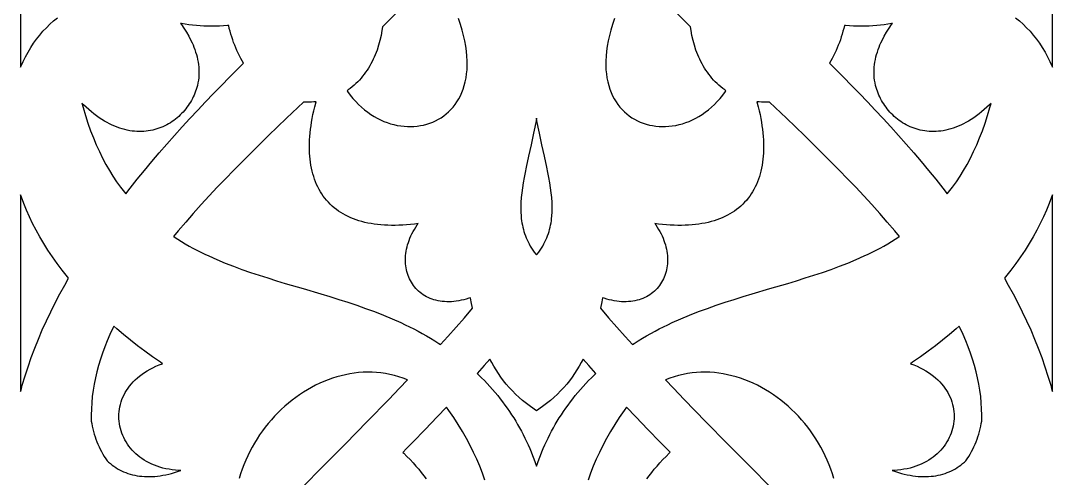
# Model space of a CAD drawing. Extents: x -340 to 340, y -265 to 265.
# Drawn here: x -290 to -230.4, y 18.9 to 45.4 of the extents above; entities that cross this region are included whole.
import ezdxf

# ---------------------------------------------------------------- set-up
doc = ezdxf.new("R2010")
doc.units = 0
doc.layers.add('LAYER_1', color=18, linetype='CONTINUOUS')

msp = doc.modelspace()

# ---------------------------------------------------------------- linework, layer by layer
at = {"layer": 'LAYER_1'}
for points in [[(-290.021, 54.059), (-290.022, 42.713), (-290.007, 42.749), (-289.88, 43.035), (-289.743, 43.313), (-289.596, 43.582), (-289.441, 43.843), (-289.276, 44.093), (-289.103, 44.334), (-288.921, 44.565), (-288.732, 44.786), (-288.534, 44.997), (-288.329, 45.196), (-288.116, 45.385), (-287.897, 45.562)], [(-232.547, 45.561), (-232.327, 45.384), (-232.114, 45.196), (-231.909, 44.996), (-231.712, 44.786), (-231.522, 44.565), (-231.34, 44.334), (-231.167, 44.093), (-231.003, 43.842), (-230.847, 43.582), (-230.7, 43.313), (-230.563, 43.035), (-230.436, 42.748), (-230.422, 42.713), (-230.422, 54.06)], [(-268.309, 45.848), (-269.119, 45.052), (-269.147, 44.836), (-269.199, 44.549), (-269.263, 44.264), (-269.341, 43.983), (-269.432, 43.706), (-269.483, 43.568), (-269.538, 43.433), (-269.595, 43.299), (-269.656, 43.167), (-269.72, 43.036), (-269.788, 42.908), (-269.859, 42.782), (-269.933, 42.658), (-270.011, 42.536), (-270.092, 42.417), (-270.177, 42.301), (-270.266, 42.187), (-270.357, 42.077), (-270.453, 41.969), (-270.551, 41.865), (-270.654, 41.764), (-270.76, 41.667), (-270.869, 41.573), (-270.982, 41.483), (-271.098, 41.398), (-271.165, 41.352), (-271.132, 41.302), (-270.982, 41.098), (-270.826, 40.906), (-270.664, 40.724), (-270.498, 40.554), (-270.327, 40.394), (-270.153, 40.246), (-269.974, 40.109), (-269.792, 39.982), (-269.607, 39.866), (-269.419, 39.761), (-269.229, 39.666), (-269.038, 39.582), (-268.845, 39.508), (-268.651, 39.445), (-268.456, 39.392), (-268.261, 39.349), (-268.067, 39.317), (-267.873, 39.294), (-267.68, 39.282), (-267.488, 39.28), (-267.299, 39.288), (-267.111, 39.305), (-266.926, 39.333), (-266.744, 39.37), (-266.565, 39.417), (-266.39, 39.473), (-266.219, 39.539), (-266.053, 39.615), (-265.891, 39.7), (-265.735, 39.794), (-265.584, 39.897), (-265.439, 40.01), (-265.3, 40.132), (-265.168, 40.264), (-265.043, 40.404), (-264.925, 40.554), (-264.815, 40.713), (-264.713, 40.882), (-264.619, 41.06), (-264.534, 41.247), (-264.459, 41.444), (-264.393, 41.65), (-264.337, 41.865), (-264.291, 42.09), (-264.257, 42.324), (-264.234, 42.568), (-264.223, 42.821), (-264.225, 43.084), (-264.239, 43.356), (-264.266, 43.638), (-264.308, 43.929), (-264.363, 44.229), (-264.433, 44.539), (-264.518, 44.857), (-264.619, 45.185), (-264.736, 45.522)], [(-255.707, 45.522), (-255.824, 45.185), (-255.925, 44.857), (-256.01, 44.539), (-256.08, 44.229), (-256.136, 43.929), (-256.177, 43.638), (-256.205, 43.356), (-256.219, 43.084), (-256.22, 42.821), (-256.209, 42.568), (-256.186, 42.324), (-256.152, 42.09), (-256.107, 41.865), (-256.051, 41.65), (-255.985, 41.444), (-255.909, 41.247), (-255.824, 41.06), (-255.731, 40.882), (-255.628, 40.713), (-255.518, 40.554), (-255.4, 40.404), (-255.275, 40.264), (-255.143, 40.132), (-255.004, 40.01), (-254.859, 39.897), (-254.709, 39.794), (-254.552, 39.7), (-254.391, 39.615), (-254.224, 39.539), (-254.053, 39.473), (-253.878, 39.417), (-253.7, 39.37), (-253.518, 39.333), (-253.333, 39.305), (-253.145, 39.288), (-252.955, 39.28), (-252.764, 39.282), (-252.571, 39.294), (-252.377, 39.317), (-252.182, 39.349), (-251.987, 39.392), (-251.793, 39.445), (-251.599, 39.508), (-251.406, 39.582), (-251.214, 39.666), (-251.024, 39.761), (-250.837, 39.866), (-250.652, 39.982), (-250.47, 40.109), (-250.291, 40.246), (-250.116, 40.394), (-249.945, 40.554), (-249.779, 40.724), (-249.618, 40.906), (-249.462, 41.098), (-249.312, 41.302), (-249.279, 41.352), (-249.346, 41.398), (-249.462, 41.483), (-249.575, 41.573), (-249.684, 41.667), (-249.79, 41.764), (-249.892, 41.865), (-249.991, 41.969), (-250.086, 42.077), (-250.178, 42.187), (-250.266, 42.301), (-250.351, 42.417), (-250.432, 42.536), (-250.51, 42.658), (-250.585, 42.782), (-250.656, 42.908), (-250.723, 43.036), (-250.788, 43.167), (-250.849, 43.299), (-250.906, 43.433), (-250.96, 43.568), (-251.011, 43.706), (-251.102, 43.983), (-251.18, 44.264), (-251.245, 44.549), (-251.296, 44.836), (-251.325, 45.052), (-252.135, 45.848)], [(-273.785, 18.389), (-272.52, 19.669), (-271.257, 20.945), (-270, 22.223), (-268.75, 23.508), (-268.128, 24.155), (-267.67, 24.638), (-267.919, 24.734), (-268.175, 24.819), (-268.432, 24.892), (-268.689, 24.953), (-268.947, 25.002), (-269.206, 25.04), (-269.464, 25.065), (-269.723, 25.08), (-269.981, 25.083), (-270.239, 25.075), (-270.496, 25.057), (-270.753, 25.028), (-271.008, 24.989), (-271.262, 24.939), (-271.514, 24.88), (-271.765, 24.811), (-272.014, 24.732), (-272.26, 24.644), (-272.504, 24.547), (-272.746, 24.441), (-272.984, 24.326), (-273.22, 24.202), (-273.452, 24.07), (-273.68, 23.93), (-273.905, 23.781), (-274.125, 23.626), (-274.341, 23.462), (-274.553, 23.291), (-274.76, 23.113), (-274.962, 22.928), (-275.158, 22.737), (-275.349, 22.539), (-275.535, 22.334), (-275.714, 22.124), (-275.887, 21.908), (-276.054, 21.686), (-276.214, 21.458), (-276.367, 21.226), (-276.513, 20.988), (-276.652, 20.746), (-276.783, 20.499), (-276.906, 20.248), (-277.022, 19.992), (-277.129, 19.733), (-277.228, 19.47), (-277.318, 19.203), (-277.399, 18.933)], [(-243.045, 18.933), (-243.126, 19.203), (-243.216, 19.47), (-243.315, 19.733), (-243.422, 19.992), (-243.537, 20.248), (-243.661, 20.499), (-243.792, 20.746), (-243.931, 20.988), (-244.077, 21.226), (-244.23, 21.458), (-244.39, 21.686), (-244.557, 21.908), (-244.73, 22.124), (-244.909, 22.334), (-245.094, 22.539), (-245.285, 22.737), (-245.482, 22.928), (-245.684, 23.113), (-245.891, 23.291), (-246.102, 23.462), (-246.318, 23.626), (-246.539, 23.781), (-246.763, 23.93), (-246.992, 24.07), (-247.224, 24.202), (-247.459, 24.326), (-247.698, 24.441), (-247.939, 24.547), (-248.183, 24.644), (-248.43, 24.732), (-248.678, 24.811), (-248.929, 24.88), (-249.182, 24.939), (-249.435, 24.989), (-249.691, 25.028), (-249.947, 25.057), (-250.204, 25.075), (-250.462, 25.083), (-250.721, 25.08), (-250.979, 25.065), (-251.238, 25.04), (-251.496, 25.002), (-251.754, 24.953), (-252.012, 24.892), (-252.269, 24.819), (-252.524, 24.734), (-252.774, 24.638), (-252.315, 24.155), (-251.694, 23.508), (-250.444, 22.222), (-249.187, 20.944), (-247.925, 19.668), (-246.659, 18.389)], [(-263.208, 18.84), (-263.348, 19.242), (-263.501, 19.644), (-263.67, 20.046), (-263.853, 20.449), (-264.051, 20.852), (-264.265, 21.254), (-264.494, 21.657), (-264.739, 22.059), (-265, 22.461), (-265.277, 22.862), (-265.429, 23.069), (-265.956, 22.507), (-266.656, 21.766), (-267.366, 21.028), (-267.724, 20.664), (-267.939, 20.449), (-267.892, 20.404), (-267.706, 20.216), (-267.526, 20.029), (-267.353, 19.842), (-267.188, 19.655), (-267.028, 19.468), (-266.876, 19.282), (-266.73, 19.095), (-266.591, 18.91)], [(-253.852, 18.91), (-253.713, 19.095), (-253.568, 19.282), (-253.415, 19.468), (-253.256, 19.655), (-253.09, 19.842), (-252.917, 20.029), (-252.738, 20.216), (-252.551, 20.404), (-252.505, 20.45), (-252.719, 20.664), (-253.077, 21.028), (-253.787, 21.766), (-254.487, 22.507), (-255.014, 23.069), (-255.166, 22.862), (-255.443, 22.461), (-255.704, 22.059), (-255.949, 21.657), (-256.178, 21.254), (-256.392, 20.852), (-256.591, 20.449), (-256.774, 20.046), (-256.942, 19.644), (-257.096, 19.242), (-257.235, 18.84)]]:
    msp.add_lwpolyline(points, dxfattribs=at)
for points in [[(-286.135, 39.474), (-285.981, 39.041), (-285.82, 38.622), (-285.651, 38.219), (-285.473, 37.831), (-285.288, 37.456), (-285.096, 37.096), (-284.896, 36.749), (-284.689, 36.415), (-284.475, 36.093), (-284.254, 35.784), (-284.027, 35.487), (-283.95, 35.393), (-283.7, 35.715), (-283.289, 36.233), (-282.87, 36.746), (-282.446, 37.256), (-282.016, 37.762), (-281.58, 38.264), (-281.14, 38.762), (-280.695, 39.256), (-280.246, 39.745), (-279.793, 40.231), (-279.338, 40.712), (-278.88, 41.189), (-278.419, 41.662), (-277.957, 42.13), (-277.494, 42.594), (-277.144, 42.94), (-277.227, 43.081), (-277.307, 43.224), (-277.383, 43.37), (-277.456, 43.519), (-277.526, 43.67), (-277.593, 43.824), (-277.656, 43.979), (-277.716, 44.137), (-277.773, 44.297), (-277.826, 44.458), (-277.877, 44.622), (-277.923, 44.787), (-277.967, 44.954), (-278.004, 45.118), (-278.063, 45.113), (-278.295, 45.098), (-278.525, 45.088), (-278.754, 45.082), (-278.981, 45.082), (-279.206, 45.085), (-279.43, 45.093), (-279.652, 45.105), (-279.872, 45.122), (-280.09, 45.143), (-280.307, 45.169), (-280.522, 45.198), (-280.735, 45.232), (-280.79, 45.242), (-280.737, 45.172), (-280.59, 44.965), (-280.447, 44.742), (-280.31, 44.506), (-280.182, 44.258), (-280.121, 44.128), (-280.064, 43.996), (-280.009, 43.862), (-279.959, 43.726), (-279.912, 43.587), (-279.87, 43.446), (-279.832, 43.303), (-279.799, 43.158), (-279.771, 43.011), (-279.749, 42.863), (-279.732, 42.714), (-279.722, 42.563), (-279.719, 42.412), (-279.723, 42.259), (-279.733, 42.106), (-279.752, 41.953), (-279.778, 41.8), (-279.813, 41.648), (-279.843, 41.537), (-279.877, 41.427), (-279.915, 41.318), (-279.956, 41.211), (-280.001, 41.104), (-280.05, 40.999), (-280.102, 40.894), (-280.157, 40.792), (-280.216, 40.69), (-280.279, 40.591), (-280.344, 40.493), (-280.413, 40.397), (-280.485, 40.303), (-280.56, 40.212), (-280.638, 40.122), (-280.72, 40.035), (-280.804, 39.951), (-280.891, 39.869), (-280.981, 39.79), (-281.074, 39.713), (-281.17, 39.64), (-281.269, 39.57), (-281.37, 39.503), (-281.474, 39.44), (-281.58, 39.38), (-281.689, 39.324), (-281.801, 39.272), (-281.915, 39.224), (-282.031, 39.18), (-282.149, 39.14), (-282.27, 39.105), (-282.393, 39.074), (-282.518, 39.047), (-282.645, 39.026), (-282.774, 39.01), (-282.904, 38.998), (-283.037, 38.992), (-283.171, 38.991), (-283.307, 38.996), (-283.444, 39.006), (-283.583, 39.021), (-283.723, 39.043), (-283.864, 39.07), (-284.006, 39.104), (-284.15, 39.144), (-284.295, 39.189), (-284.44, 39.241), (-284.587, 39.3), (-284.734, 39.365), (-284.882, 39.437), (-285.031, 39.515), (-285.181, 39.601), (-285.331, 39.693), (-285.481, 39.792), (-285.633, 39.899), (-285.784, 40.012), (-285.936, 40.133), (-286.089, 40.262), (-286.242, 40.398), (-286.395, 40.542), (-286.478, 40.624), (-286.416, 40.389), (-286.279, 39.924)], [(-234.97, 37.831), (-234.793, 38.219), (-234.623, 38.622), (-234.462, 39.041), (-234.309, 39.474), (-234.164, 39.924), (-234.028, 40.389), (-233.966, 40.623), (-234.049, 40.542), (-234.202, 40.398), (-234.354, 40.262), (-234.507, 40.133), (-234.659, 40.012), (-234.81, 39.898), (-234.962, 39.792), (-235.112, 39.693), (-235.262, 39.6), (-235.412, 39.515), (-235.561, 39.437), (-235.709, 39.365), (-235.856, 39.3), (-236.003, 39.241), (-236.149, 39.189), (-236.293, 39.143), (-236.437, 39.104), (-236.579, 39.07), (-236.721, 39.043), (-236.861, 39.021), (-236.999, 39.005), (-237.137, 38.995), (-237.272, 38.991), (-237.406, 38.992), (-237.539, 38.998), (-237.67, 39.009), (-237.798, 39.026), (-237.925, 39.047), (-238.05, 39.073), (-238.173, 39.104), (-238.294, 39.14), (-238.412, 39.18), (-238.529, 39.224), (-238.643, 39.272), (-238.754, 39.324), (-238.863, 39.38), (-238.97, 39.44), (-239.073, 39.503), (-239.175, 39.57), (-239.273, 39.64), (-239.369, 39.713), (-239.462, 39.789), (-239.552, 39.869), (-239.639, 39.95), (-239.724, 40.035), (-239.805, 40.122), (-239.883, 40.212), (-239.958, 40.303), (-240.031, 40.397), (-240.099, 40.493), (-240.165, 40.591), (-240.227, 40.69), (-240.286, 40.792), (-240.342, 40.894), (-240.394, 40.999), (-240.442, 41.104), (-240.487, 41.211), (-240.528, 41.318), (-240.566, 41.427), (-240.6, 41.537), (-240.63, 41.648), (-240.665, 41.8), (-240.691, 41.953), (-240.71, 42.106), (-240.721, 42.259), (-240.724, 42.412), (-240.721, 42.563), (-240.711, 42.714), (-240.695, 42.863), (-240.672, 43.011), (-240.645, 43.158), (-240.612, 43.303), (-240.574, 43.446), (-240.531, 43.587), (-240.485, 43.726), (-240.434, 43.863), (-240.38, 43.997), (-240.322, 44.129), (-240.261, 44.259), (-240.133, 44.507), (-239.996, 44.743), (-239.853, 44.965), (-239.707, 45.173), (-239.654, 45.241), (-239.708, 45.232), (-239.921, 45.198), (-240.136, 45.168), (-240.353, 45.143), (-240.571, 45.122), (-240.791, 45.105), (-241.013, 45.093), (-241.237, 45.085), (-241.462, 45.081), (-241.689, 45.082), (-241.918, 45.088), (-242.148, 45.098), (-242.38, 45.113), (-242.439, 45.118), (-242.476, 44.955), (-242.52, 44.787), (-242.567, 44.622), (-242.617, 44.459), (-242.67, 44.297), (-242.727, 44.137), (-242.787, 43.98), (-242.85, 43.824), (-242.917, 43.67), (-242.987, 43.519), (-243.06, 43.37), (-243.137, 43.224), (-243.216, 43.081), (-243.299, 42.94), (-242.949, 42.594), (-242.486, 42.13), (-242.024, 41.662), (-241.564, 41.189), (-241.106, 40.712), (-240.65, 40.231), (-240.198, 39.745), (-239.749, 39.256), (-239.304, 38.762), (-238.863, 38.264), (-238.427, 37.762), (-237.997, 37.256), (-237.573, 36.746), (-237.154, 36.233), (-236.743, 35.715), (-236.493, 35.393), (-236.416, 35.487), (-236.189, 35.784), (-235.968, 36.093), (-235.754, 36.415), (-235.547, 36.749), (-235.347, 37.096), (-235.155, 37.456)], [(-272.783, 35.652), (-272.856, 35.791), (-272.923, 35.934), (-272.985, 36.081), (-273.042, 36.232), (-273.094, 36.386), (-273.141, 36.545), (-273.183, 36.706), (-273.22, 36.872), (-273.252, 37.041), (-273.279, 37.213), (-273.301, 37.389), (-273.318, 37.568), (-273.329, 37.751), (-273.336, 37.937), (-273.338, 38.126), (-273.335, 38.319), (-273.327, 38.514), (-273.314, 38.713), (-273.296, 38.916), (-273.274, 39.121), (-273.246, 39.329), (-273.213, 39.541), (-273.175, 39.756), (-273.133, 39.973), (-273.085, 40.194), (-273.033, 40.419), (-272.954, 40.714), (-273.084, 40.702), (-273.226, 40.693), (-273.366, 40.688), (-273.504, 40.688), (-273.641, 40.692), (-273.686, 40.695), (-274.664, 39.761), (-275.695, 38.765), (-276.205, 38.267), (-276.71, 37.768), (-277.209, 37.269), (-277.702, 36.769), (-278.188, 36.268), (-278.667, 35.768), (-279.136, 35.267), (-279.597, 34.766), (-280.047, 34.264), (-280.486, 33.762), (-280.914, 33.26), (-281.19, 32.926), (-281.16, 32.905), (-280.946, 32.767), (-280.73, 32.633), (-280.511, 32.502), (-280.29, 32.376), (-280.067, 32.254), (-279.842, 32.135), (-279.614, 32.019), (-279.385, 31.907), (-279.154, 31.799), (-278.686, 31.589), (-278.21, 31.392), (-277.729, 31.204), (-277.241, 31.024), (-276.748, 30.853), (-276.25, 30.687), (-275.748, 30.527), (-275.242, 30.371), (-274.733, 30.218), (-273.706, 29.916), (-272.674, 29.61), (-272.156, 29.454), (-271.638, 29.293), (-271.121, 29.127), (-270.605, 28.953), (-270.091, 28.773), (-269.578, 28.582), (-269.068, 28.382), (-268.562, 28.17), (-268.06, 27.946), (-267.809, 27.828), (-267.561, 27.707), (-267.313, 27.582), (-267.067, 27.453), (-266.823, 27.32), (-266.579, 27.183), (-266.337, 27.042), (-266.097, 26.896), (-265.859, 26.745), (-265.766, 26.684), (-265.34, 27.153), (-264.858, 27.691), (-264.382, 28.232), (-263.91, 28.777), (-263.991, 29.148), (-264.04, 29.387), (-264.124, 29.358), (-264.276, 29.311), (-264.425, 29.271), (-264.572, 29.236), (-264.717, 29.208), (-264.86, 29.186), (-265, 29.169), (-265.138, 29.158), (-265.273, 29.153), (-265.406, 29.154), (-265.536, 29.16), (-265.663, 29.171), (-265.788, 29.188), (-265.91, 29.21), (-266.029, 29.237), (-266.144, 29.269), (-266.257, 29.307), (-266.366, 29.349), (-266.472, 29.395), (-266.575, 29.447), (-266.674, 29.502), (-266.769, 29.562), (-266.861, 29.627), (-266.949, 29.695), (-267.033, 29.768), (-267.112, 29.844), (-267.188, 29.924), (-267.26, 30.007), (-267.327, 30.094), (-267.391, 30.184), (-267.449, 30.277), (-267.504, 30.373), (-267.553, 30.472), (-267.599, 30.574), (-267.639, 30.678), (-267.675, 30.785), (-267.707, 30.893), (-267.733, 31.004), (-267.755, 31.117), (-267.772, 31.231), (-267.784, 31.348), (-267.791, 31.466), (-267.793, 31.585), (-267.79, 31.706), (-267.782, 31.828), (-267.769, 31.951), (-267.751, 32.074), (-267.727, 32.199), (-267.699, 32.324), (-267.665, 32.45), (-267.625, 32.577), (-267.581, 32.704), (-267.531, 32.831), (-267.475, 32.958), (-267.415, 33.085), (-267.348, 33.212), (-267.276, 33.338), (-267.199, 33.465), (-267.115, 33.591), (-267.055, 33.676), (-267.266, 33.648), (-267.499, 33.622), (-267.728, 33.601), (-267.952, 33.586), (-268.172, 33.575), (-268.388, 33.569), (-268.6, 33.569), (-268.807, 33.573), (-269.01, 33.582), (-269.208, 33.597), (-269.402, 33.616), (-269.592, 33.64), (-269.778, 33.669), (-269.959, 33.703), (-270.136, 33.742), (-270.308, 33.786), (-270.476, 33.835), (-270.64, 33.889), (-270.799, 33.947), (-270.953, 34.01), (-271.103, 34.078), (-271.249, 34.151), (-271.39, 34.229), (-271.526, 34.311), (-271.657, 34.398), (-271.784, 34.49), (-271.906, 34.586), (-272.023, 34.687), (-272.136, 34.793), (-272.243, 34.903), (-272.346, 35.017), (-272.443, 35.135), (-272.536, 35.258), (-272.624, 35.385), (-272.706, 35.517)], [(-240.829, 32.019), (-240.602, 32.135), (-240.376, 32.254), (-240.153, 32.376), (-239.932, 32.502), (-239.714, 32.633), (-239.497, 32.767), (-239.283, 32.905), (-239.253, 32.926), (-239.529, 33.26), (-239.957, 33.762), (-240.396, 34.264), (-240.847, 34.766), (-241.307, 35.267), (-241.777, 35.768), (-242.255, 36.268), (-242.741, 36.769), (-243.234, 37.269), (-243.733, 37.768), (-244.238, 38.267), (-244.748, 38.765), (-245.779, 39.761), (-246.758, 40.695), (-246.802, 40.692), (-246.939, 40.688), (-247.077, 40.688), (-247.217, 40.693), (-247.359, 40.702), (-247.489, 40.714), (-247.41, 40.419), (-247.358, 40.194), (-247.31, 39.973), (-247.268, 39.755), (-247.23, 39.541), (-247.197, 39.329), (-247.17, 39.121), (-247.147, 38.915), (-247.129, 38.713), (-247.116, 38.514), (-247.108, 38.318), (-247.105, 38.126), (-247.107, 37.936), (-247.114, 37.75), (-247.126, 37.568), (-247.143, 37.388), (-247.164, 37.213), (-247.191, 37.04), (-247.223, 36.871), (-247.26, 36.706), (-247.302, 36.544), (-247.349, 36.386), (-247.401, 36.231), (-247.458, 36.081), (-247.52, 35.934), (-247.588, 35.79), (-247.66, 35.651), (-247.737, 35.516), (-247.82, 35.385), (-247.907, 35.258), (-248, 35.135), (-248.098, 35.016), (-248.2, 34.902), (-248.308, 34.792), (-248.42, 34.687), (-248.537, 34.586), (-248.659, 34.49), (-248.786, 34.398), (-248.918, 34.311), (-249.054, 34.229), (-249.195, 34.151), (-249.34, 34.078), (-249.49, 34.01), (-249.645, 33.947), (-249.804, 33.888), (-249.967, 33.835), (-250.135, 33.786), (-250.308, 33.742), (-250.485, 33.703), (-250.666, 33.669), (-250.851, 33.64), (-251.041, 33.616), (-251.235, 33.597), (-251.434, 33.582), (-251.637, 33.573), (-251.844, 33.568), (-252.055, 33.569), (-252.271, 33.575), (-252.491, 33.586), (-252.716, 33.601), (-252.945, 33.622), (-253.178, 33.648), (-253.388, 33.676), (-253.328, 33.591), (-253.245, 33.465), (-253.167, 33.339), (-253.095, 33.212), (-253.029, 33.085), (-252.968, 32.958), (-252.912, 32.831), (-252.862, 32.704), (-252.818, 32.577), (-252.778, 32.45), (-252.744, 32.324), (-252.716, 32.199), (-252.692, 32.074), (-252.674, 31.951), (-252.661, 31.828), (-252.653, 31.706), (-252.65, 31.585), (-252.652, 31.466), (-252.659, 31.348), (-252.671, 31.231), (-252.688, 31.117), (-252.71, 31.004), (-252.736, 30.893), (-252.768, 30.784), (-252.804, 30.678), (-252.844, 30.574), (-252.89, 30.472), (-252.939, 30.373), (-252.994, 30.277), (-253.053, 30.184), (-253.116, 30.094), (-253.183, 30.007), (-253.255, 29.924), (-253.331, 29.844), (-253.411, 29.768), (-253.495, 29.695), (-253.582, 29.627), (-253.674, 29.562), (-253.769, 29.502), (-253.868, 29.447), (-253.971, 29.395), (-254.077, 29.349), (-254.186, 29.307), (-254.299, 29.269), (-254.415, 29.237), (-254.534, 29.21), (-254.655, 29.188), (-254.78, 29.171), (-254.908, 29.16), (-255.038, 29.154), (-255.17, 29.153), (-255.306, 29.158), (-255.444, 29.169), (-255.584, 29.186), (-255.726, 29.208), (-255.871, 29.236), (-256.018, 29.271), (-256.168, 29.311), (-256.319, 29.358), (-256.404, 29.387), (-256.453, 29.148), (-256.534, 28.777), (-256.061, 28.232), (-255.585, 27.691), (-255.103, 27.153), (-254.677, 26.683), (-254.585, 26.744), (-254.346, 26.895), (-254.106, 27.041), (-253.864, 27.183), (-253.621, 27.32), (-253.376, 27.453), (-253.13, 27.582), (-252.883, 27.707), (-252.634, 27.828), (-252.384, 27.945), (-251.882, 28.17), (-251.375, 28.382), (-250.865, 28.582), (-250.353, 28.772), (-249.838, 28.953), (-249.322, 29.126), (-248.805, 29.293), (-248.287, 29.453), (-247.77, 29.61), (-246.737, 29.915), (-245.71, 30.218), (-245.201, 30.371), (-244.695, 30.527), (-244.193, 30.687), (-243.695, 30.853), (-243.202, 31.024), (-242.714, 31.204), (-242.233, 31.392), (-241.758, 31.589), (-241.289, 31.799), (-241.058, 31.907)], [(-259.503, 36.332), (-259.561, 36.634), (-259.624, 36.942), (-259.762, 37.575), (-259.908, 38.23), (-260.055, 38.907), (-260.126, 39.255), (-260.195, 39.608), (-260.222, 39.757), (-260.249, 39.608), (-260.317, 39.255), (-260.388, 38.907), (-260.535, 38.23), (-260.682, 37.575), (-260.82, 36.942), (-260.883, 36.634), (-260.941, 36.332), (-260.993, 36.034), (-261.038, 35.742), (-261.075, 35.455), (-261.104, 35.173), (-261.122, 34.897), (-261.13, 34.625), (-261.126, 34.358), (-261.11, 34.095), (-261.098, 33.967), (-261.081, 33.839), (-261.062, 33.712), (-261.038, 33.586), (-261.011, 33.461), (-260.98, 33.337), (-260.945, 33.214), (-260.906, 33.092), (-260.863, 32.97), (-260.815, 32.85), (-260.763, 32.73), (-260.707, 32.611), (-260.645, 32.493), (-260.579, 32.375), (-260.508, 32.258), (-260.432, 32.142), (-260.35, 32.026), (-260.263, 31.91), (-260.222, 31.859), (-260.181, 31.91), (-260.093, 32.026), (-260.012, 32.142), (-259.935, 32.258), (-259.864, 32.375), (-259.798, 32.493), (-259.737, 32.611), (-259.68, 32.73), (-259.628, 32.85), (-259.581, 32.97), (-259.537, 33.092), (-259.498, 33.214), (-259.463, 33.337), (-259.432, 33.461), (-259.405, 33.586), (-259.382, 33.712), (-259.362, 33.839), (-259.346, 33.967), (-259.333, 34.095), (-259.317, 34.358), (-259.313, 34.625), (-259.321, 34.897), (-259.34, 35.173), (-259.368, 35.455), (-259.405, 35.742), (-259.45, 36.034)], [(-290.021, 23.971), (-290, 24.052), (-289.925, 24.323), (-289.766, 24.862), (-289.593, 25.399), (-289.406, 25.934), (-289.206, 26.466), (-288.994, 26.996), (-288.769, 27.523), (-288.533, 28.048), (-288.284, 28.57), (-288.025, 29.09), (-287.755, 29.607), (-287.474, 30.121), (-287.251, 30.513), (-287.315, 30.594), (-287.62, 30.978), (-287.91, 31.365), (-288.184, 31.751), (-288.443, 32.138), (-288.686, 32.525), (-288.914, 32.911), (-289.128, 33.296), (-289.327, 33.681), (-289.511, 34.064), (-289.682, 34.447), (-289.838, 34.828), (-289.98, 35.207), (-290.021, 35.327)], [(-230.422, 23.97), (-230.422, 35.327), (-230.463, 35.206), (-230.606, 34.827), (-230.762, 34.446), (-230.932, 34.064), (-231.117, 33.681), (-231.316, 33.296), (-231.529, 32.911), (-231.757, 32.524), (-232.001, 32.138), (-232.26, 31.751), (-232.534, 31.365), (-232.824, 30.978), (-233.128, 30.594), (-233.192, 30.514), (-232.969, 30.121), (-232.689, 29.607), (-232.418, 29.09), (-232.159, 28.57), (-231.911, 28.048), (-231.674, 27.523), (-231.449, 26.995), (-231.237, 26.465), (-231.037, 25.933), (-230.851, 25.398), (-230.677, 24.861), (-230.518, 24.323), (-230.443, 24.052)], [(-280.759, 19.404), (-280.876, 19.408), (-281.071, 19.421), (-281.262, 19.441), (-281.447, 19.469), (-281.627, 19.503), (-281.802, 19.543), (-281.973, 19.591), (-282.137, 19.644), (-282.297, 19.704), (-282.451, 19.769), (-282.6, 19.84), (-282.743, 19.916), (-282.881, 19.997), (-283.013, 20.084), (-283.139, 20.175), (-283.26, 20.271), (-283.374, 20.371), (-283.483, 20.475), (-283.585, 20.583), (-283.681, 20.695), (-283.771, 20.811), (-283.855, 20.929), (-283.933, 21.051), (-284.004, 21.175), (-284.068, 21.302), (-284.126, 21.432), (-284.178, 21.563), (-284.222, 21.697), (-284.26, 21.832), (-284.291, 21.968), (-284.316, 22.106), (-284.333, 22.245), (-284.343, 22.384), (-284.346, 22.524), (-284.343, 22.665), (-284.332, 22.805), (-284.313, 22.945), (-284.288, 23.085), (-284.255, 23.224), (-284.215, 23.362), (-284.167, 23.499), (-284.112, 23.635), (-284.049, 23.769), (-283.979, 23.901), (-283.902, 24.031), (-283.817, 24.158), (-283.724, 24.283), (-283.624, 24.405), (-283.516, 24.524), (-283.401, 24.64), (-283.278, 24.752), (-283.147, 24.861), (-283.009, 24.966), (-282.863, 25.066), (-282.709, 25.163), (-282.548, 25.254), (-282.379, 25.342), (-282.202, 25.424), (-282.017, 25.501), (-281.825, 25.573), (-281.947, 25.654), (-282.405, 25.971), (-282.846, 26.289), (-283.272, 26.61), (-283.684, 26.933), (-284.081, 27.259), (-284.465, 27.588), (-284.637, 27.742), (-284.697, 27.62), (-284.862, 27.261), (-285.016, 26.902), (-285.159, 26.544), (-285.291, 26.185), (-285.412, 25.827), (-285.521, 25.468), (-285.618, 25.11), (-285.703, 24.752), (-285.775, 24.394), (-285.835, 24.036), (-285.883, 23.678), (-285.917, 23.32), (-285.937, 22.962), (-285.944, 22.603), (-285.942, 22.425), (-285.938, 22.258), (-285.914, 22.112), (-285.885, 21.957), (-285.851, 21.805), (-285.813, 21.653), (-285.771, 21.503), (-285.724, 21.355), (-285.673, 21.207), (-285.617, 21.061), (-285.557, 20.917), (-285.493, 20.774), (-285.424, 20.632), (-285.35, 20.492), (-285.272, 20.352), (-285.189, 20.215), (-285.101, 20.078), (-285.019, 19.958), (-284.937, 19.882), (-284.839, 19.797), (-284.738, 19.717), (-284.634, 19.641), (-284.527, 19.569), (-284.417, 19.502), (-284.304, 19.439), (-284.188, 19.38), (-284.07, 19.326), (-283.948, 19.277), (-283.824, 19.232), (-283.696, 19.192), (-283.566, 19.157), (-283.434, 19.126), (-283.298, 19.1), (-283.16, 19.079), (-283.019, 19.063), (-282.875, 19.052), (-282.729, 19.046), (-282.58, 19.045), (-282.429, 19.05), (-282.275, 19.06), (-282.118, 19.075), (-281.959, 19.095), (-281.798, 19.121), (-281.635, 19.152), (-281.469, 19.19), (-281.3, 19.232), (-281.13, 19.281), (-280.957, 19.335), (-280.783, 19.395)], [(-239.684, 19.404), (-239.66, 19.395), (-239.486, 19.335), (-239.313, 19.281), (-239.143, 19.232), (-238.974, 19.19), (-238.808, 19.152), (-238.645, 19.121), (-238.484, 19.095), (-238.325, 19.075), (-238.168, 19.06), (-238.014, 19.05), (-237.863, 19.045), (-237.714, 19.046), (-237.568, 19.052), (-237.424, 19.063), (-237.283, 19.079), (-237.145, 19.1), (-237.009, 19.126), (-236.877, 19.157), (-236.747, 19.192), (-236.619, 19.232), (-236.495, 19.277), (-236.374, 19.326), (-236.255, 19.38), (-236.139, 19.439), (-236.026, 19.502), (-235.916, 19.569), (-235.809, 19.641), (-235.705, 19.717), (-235.604, 19.797), (-235.506, 19.882), (-235.424, 19.958), (-235.342, 20.078), (-235.255, 20.214), (-235.172, 20.352), (-235.093, 20.492), (-235.02, 20.632), (-234.951, 20.774), (-234.886, 20.917), (-234.826, 21.062), (-234.77, 21.207), (-234.719, 21.355), (-234.672, 21.503), (-234.63, 21.653), (-234.592, 21.805), (-234.558, 21.958), (-234.529, 22.112), (-234.505, 22.258), (-234.5, 22.425), (-234.499, 22.603), (-234.506, 22.962), (-234.526, 23.32), (-234.561, 23.678), (-234.608, 24.036), (-234.668, 24.394), (-234.74, 24.752), (-234.825, 25.11), (-234.923, 25.468), (-235.032, 25.827), (-235.152, 26.185), (-235.284, 26.544), (-235.427, 26.902), (-235.581, 27.261), (-235.746, 27.62), (-235.806, 27.742), (-235.978, 27.588), (-236.362, 27.259), (-236.76, 26.933), (-237.171, 26.61), (-237.597, 26.289), (-238.039, 25.971), (-238.496, 25.654), (-238.618, 25.573), (-238.426, 25.501), (-238.241, 25.424), (-238.065, 25.342), (-237.896, 25.254), (-237.734, 25.163), (-237.581, 25.066), (-237.435, 24.966), (-237.296, 24.861), (-237.166, 24.752), (-237.043, 24.64), (-236.927, 24.524), (-236.819, 24.405), (-236.719, 24.283), (-236.627, 24.158), (-236.541, 24.031), (-236.464, 23.901), (-236.394, 23.769), (-236.331, 23.635), (-236.276, 23.499), (-236.229, 23.362), (-236.188, 23.224), (-236.155, 23.085), (-236.13, 22.945), (-236.112, 22.805), (-236.101, 22.665), (-236.097, 22.524), (-236.1, 22.384), (-236.11, 22.245), (-236.128, 22.106), (-236.152, 21.968), (-236.183, 21.832), (-236.221, 21.697), (-236.266, 21.563), (-236.317, 21.432), (-236.375, 21.302), (-236.44, 21.175), (-236.511, 21.051), (-236.588, 20.929), (-236.672, 20.811), (-236.762, 20.695), (-236.858, 20.583), (-236.961, 20.475), (-237.069, 20.371), (-237.184, 20.271), (-237.304, 20.175), (-237.431, 20.084), (-237.563, 19.997), (-237.7, 19.916), (-237.844, 19.84), (-237.992, 19.769), (-238.147, 19.704), (-238.306, 19.644), (-238.471, 19.591), (-238.641, 19.543), (-238.817, 19.503), (-238.997, 19.469), (-239.182, 19.441), (-239.373, 19.421), (-239.568, 19.408)], [(-258.123, 23.547), (-257.98, 23.726), (-257.834, 23.903), (-257.683, 24.079), (-257.529, 24.253), (-257.371, 24.425), (-257.21, 24.595), (-257.044, 24.763), (-256.875, 24.929), (-256.796, 25.004), (-257.206, 25.466), (-257.533, 25.84), (-257.635, 25.643), (-257.756, 25.426), (-257.885, 25.212), (-258.021, 25), (-258.165, 24.792), (-258.317, 24.588), (-258.477, 24.387), (-258.647, 24.19), (-258.826, 23.996), (-259.014, 23.807), (-259.213, 23.622), (-259.421, 23.441), (-259.64, 23.264), (-259.87, 23.092), (-260.222, 22.847), (-260.574, 23.092), (-260.804, 23.264), (-261.022, 23.441), (-261.231, 23.622), (-261.429, 23.807), (-261.617, 23.996), (-261.796, 24.19), (-261.966, 24.387), (-262.126, 24.588), (-262.279, 24.792), (-262.422, 25), (-262.559, 25.212), (-262.687, 25.426), (-262.808, 25.643), (-262.911, 25.84), (-263.238, 25.465), (-263.648, 25.004), (-263.568, 24.929), (-263.399, 24.763), (-263.233, 24.595), (-263.072, 24.425), (-262.914, 24.253), (-262.76, 24.079), (-262.609, 23.903), (-262.463, 23.726), (-262.32, 23.547), (-262.181, 23.366), (-262.045, 23.183), (-261.914, 22.999), (-261.786, 22.813), (-261.661, 22.626), (-261.54, 22.437), (-261.423, 22.246), (-261.31, 22.055), (-261.2, 21.861), (-261.093, 21.667), (-260.991, 21.471), (-260.891, 21.274), (-260.796, 21.075), (-260.703, 20.876), (-260.615, 20.675), (-260.529, 20.473), (-260.448, 20.271), (-260.369, 20.067), (-260.294, 19.861), (-260.222, 19.646), (-260.149, 19.861), (-260.074, 20.067), (-259.996, 20.271), (-259.914, 20.473), (-259.829, 20.675), (-259.74, 20.876), (-259.648, 21.075), (-259.552, 21.274), (-259.453, 21.471), (-259.35, 21.667), (-259.244, 21.861), (-259.134, 22.055), (-259.02, 22.246), (-258.903, 22.437), (-258.782, 22.626), (-258.658, 22.813), (-258.53, 22.999), (-258.398, 23.183), (-258.262, 23.366)]]:
    msp.add_lwpolyline(points, close=True, dxfattribs=at)

doc.saveas('drawing.dxf')
